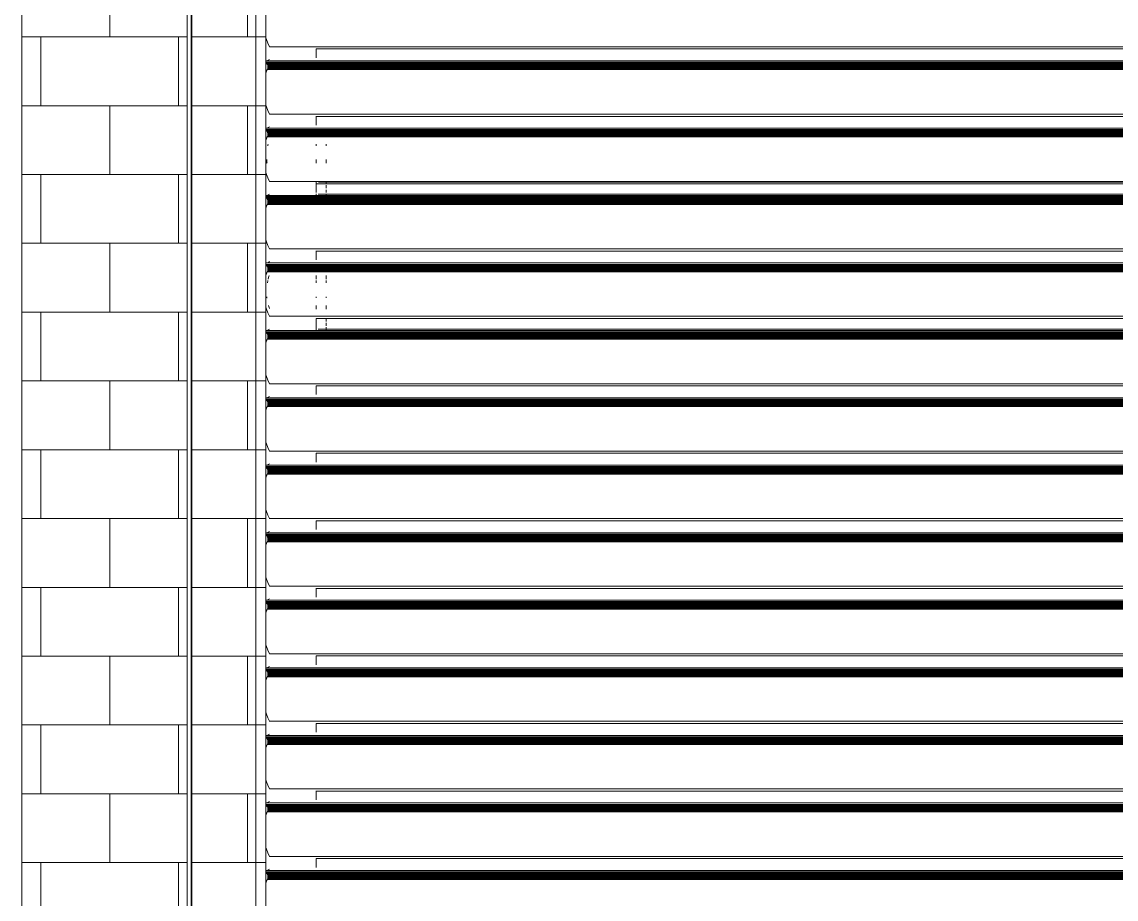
# Model space of a CAD drawing. Header units: inches. Extents: x 5914 to 162157, y -20538 to 282354.
# Drawn here: x 154145.45 to 154177.24, y -15977.06 to -15951.56 of the extents above; entities that cross this region are included whole.
import ezdxf

# ---------------------------------------------------------------- set-up
doc = ezdxf.new("R2010")
doc.units = ezdxf.units.IN
doc.header["$MEASUREMENT"] = 0
doc.layers.add('DOOR-WIN RA', color=3, linetype='Continuous', lineweight=20)
doc.layers.add('HATCH RA', color=8, linetype='Continuous', lineweight=5)

# ---------------------------------------------------------------- blocks, each defined once
blk = doc.blocks.new('TDG')
at = {"layer": 'HATCH RA', "transparency": 33554687}
h = blk.add_hatch(dxfattribs=at)
h.set_pattern_fill('AR-B816', color=256, scale=0.25)
h.paths.add_polyline_path([(158879.75, -15969.31), (158873.782, -15969.31), (158873.782, -15978.164), (158823.903, -15978.164), (158823.902, -16081.96), (158828.705, -16081.96), (158828.705, -15992.975), (158828.822, -15992.975), (158828.838, -15992.975), (158828.838, -16081.96), (158830.994, -16081.96), (158830.994, -16051.671), (158830.994, -16049.747), (158830.994, -16049.035), (158830.994, -16047.906), (158830.994, -16047.906), (158830.994, -16047.766), (158830.994, -16047.767), (158830.994, -16047.111), (158830.994, -16045.983), (158830.994, -16045.983), (158830.994, -16045.842), (158830.994, -16045.843), (158830.994, -16045.188), (158830.994, -16044.059), (158830.994, -16044.059), (158830.994, -16043.894), (158830.994, -16043.894), (158830.994, -16043.224), (158830.994, -16042.095), (158830.994, -16042.095), (158830.994, -16041.931), (158830.994, -16041.931), (158830.994, -16041.26), (158830.994, -16040.132), (158830.994, -16040.132), (158830.994, -16039.967), (158830.994, -16039.967), (158830.994, -16039.297), (158830.994, -16038.168), (158830.994, -16038.168), (158830.994, -16038.003), (158830.994, -16038.003), (158830.994, -16037.333), (158830.994, -16036.204), (158830.994, -16036.204), (158830.994, -16036.039), (158830.994, -16036.039), (158830.994, -16035.369), (158830.994, -16034.241), (158830.994, -16034.241), (158830.994, -16034.076), (158830.994, -16034.076), (158830.994, -16033.406), (158830.994, -16032.277), (158830.994, -16032.277), (158830.994, -16032.112), (158830.994, -16032.112), (158830.994, -16031.442), (158830.994, -16030.313), (158830.994, -16030.313), (158830.994, -16030.148), (158830.994, -16030.148), (158830.994, -16029.478), (158830.994, -16028.35), (158830.994, -16028.35), (158830.994, -16028.19), (158830.994, -16028.19), (158830.994, -16027.52), (158830.994, -16026.391), (158830.994, -16026.391), (158830.994, -16026.231), (158830.994, -16026.231), (158830.994, -16025.561), (158830.994, -16024.432), (158830.994, -16024.432), (158830.994, -16024.272), (158830.994, -16024.272), (158830.994, -16023.602), (158830.994, -16022.474), (158830.994, -16022.474), (158830.994, -16022.314), (158830.994, -16022.314), (158830.994, -16021.644), (158830.994, -16020.515), (158830.994, -16020.515), (158830.994, -16020.355), (158830.994, -16020.355), (158830.994, -16019.685), (158830.994, -16018.556), (158830.994, -16018.556), (158830.994, -16018.396), (158830.994, -16018.396), (158830.994, -16017.726), (158830.994, -16016.597), (158830.994, -16016.597), (158830.994, -16016.438), (158830.994, -16016.438), (158830.994, -16015.768), (158830.994, -16014.639), (158830.994, -16014.639), (158830.994, -16014.479), (158830.994, -16014.479), (158830.994, -16013.809), (158830.994, -16012.68), (158830.994, -16012.68), (158830.994, -16012.52), (158830.994, -16012.52), (158830.994, -16011.85), (158830.994, -16010.721), (158830.994, -16010.721), (158830.994, -16010.562), (158830.994, -16010.562), (158830.994, -16009.891), (158830.994, -16008.763), (158830.994, -16008.763), (158830.994, -16008.603), (158830.994, -16008.603), (158830.994, -16007.933), (158830.994, -16006.804), (158830.994, -16006.804), (158830.994, -16006.644), (158830.994, -16006.644), (158830.994, -16005.974), (158830.994, -16004.845), (158830.994, -16004.845), (158830.994, -16004.685), (158830.994, -16004.685), (158830.994, -16004.015), (158830.994, -16002.887), (158830.994, -16002.887), (158830.994, -16002.727), (158830.994, -16002.727), (158830.994, -16002.057), (158830.994, -16000.928), (158830.994, -16000.928), (158830.994, -16000.768), (158830.994, -16000.768), (158830.994, -16000.098), (158830.994, -15998.969), (158830.994, -15998.969), (158830.994, -15998.809), (158830.994, -15998.809), (158830.994, -15998.139), (158830.994, -15997.011), (158830.994, -15997.011), (158830.994, -15996.851), (158830.994, -15996.851), (158830.994, -15996.181), (158830.994, -15995.052), (158830.994, -15995.052), (158830.994, -15994.892), (158830.994, -15994.892), (158830.994, -15994.222), (158830.994, -15993.093), (158830.994, -15993.093), (158830.994, -15992.953), (158831.016, -15993), (158873.782, -15993), (158873.782, -15993.003), (158873.782, -15993.019), (158873.782, -15993.036), (158873.782, -15993.054), (158873.782, -15993.074), (158873.782, -15993.093), (158873.782, -15993.113), (158873.782, -15993.133), (158873.782, -15993.153), (158873.782, -15993.172), (158873.782, -15993.19), (158873.782, -15994.483), (158873.782, -15994.892), (158873.782, -15995.013), (158873.782, -15995.032), (158873.782, -15995.052), (158873.782, -15995.072), (158873.782, -15995.092), (158873.782, -15995.111), (158873.782, -15995.13), (158873.782, -15995.149), (158873.782, -15996.442), (158873.782, -15996.507), (158873.782, -15996.851), (158873.782, -15996.972), (158873.782, -15996.991), (158873.782, -15997.011), (158873.782, -15997.031), (158873.782, -15997.05), (158873.782, -15997.07), (158873.782, -15997.089), (158873.782, -15997.107), (158873.782, -15998.4), (158873.782, -15998.466), (158873.782, -15998.809), (158873.782, -15998.931), (158873.782, -15998.95), (158873.782, -15998.969), (158873.782, -15998.989), (158873.782, -15999.009), (158873.782, -15999.029), (158873.782, -15999.048), (158873.782, -15999.066), (158873.782, -16000.359), (158873.782, -16000.425), (158873.782, -16000.768), (158873.782, -16000.889), (158873.782, -16000.908), (158873.782, -16000.928), (158873.782, -16000.948), (158873.782, -16000.968), (158873.782, -16000.987), (158873.782, -16001.006), (158873.782, -16001.025), (158873.782, -16002.318), (158873.782, -16002.383), (158873.782, -16002.727), (158873.782, -16002.848), (158873.782, -16002.867), (158873.782, -16002.887), (158873.782, -16002.907), (158873.782, -16002.926), (158873.782, -16002.946), (158873.782, -16002.965), (158873.782, -16002.983), (158873.782, -16004.277), (158873.782, -16004.685), (158873.782, -16004.807), (158873.782, -16004.826), (158873.782, -16004.845), (158873.782, -16004.865), (158873.782, -16004.885), (158873.782, -16004.905), (158873.782, -16004.924), (158873.782, -16004.942), (158873.782, -16006.235), (158873.782, -16006.644), (158873.782, -16006.765), (158873.782, -16006.784), (158873.782, -16006.804), (158873.782, -16006.824), (158873.782, -16006.844), (158873.782, -16006.863), (158873.782, -16006.882), (158873.782, -16006.901), (158873.782, -16008.194), (158873.782, -16008.603), (158873.782, -16008.724), (158873.782, -16008.743), (158873.782, -16008.763), (158873.782, -16008.783), (158873.782, -16008.803), (158873.782, -16008.822), (158873.782, -16008.841), (158873.782, -16008.859), (158873.782, -16010.153), (158873.782, -16010.218), (158873.782, -16010.562), (158873.782, -16010.683), (158873.782, -16010.702), (158873.782, -16010.721), (158873.782, -16010.741), (158873.782, -16010.761), (158873.782, -16010.781), (158873.782, -16010.8), (158873.782, -16010.818), (158873.782, -16012.111), (158873.782, -16012.177), (158873.782, -16012.52), (158873.782, -16012.641), (158873.782, -16012.66), (158873.782, -16012.68), (158873.782, -16012.7), (158873.782, -16012.72), (158873.782, -16012.739), (158873.782, -16012.758), (158873.782, -16012.777), (158873.782, -16014.07), (158873.782, -16014.479), (158873.782, -16014.6), (158873.782, -16014.619), (158873.782, -16014.639), (158873.782, -16014.659), (158873.782, -16014.679), (158873.782, -16014.698), (158873.782, -16014.717), (158873.782, -16014.735), (158873.782, -16016.029), (158873.782, -16016.094), (158873.782, -16016.438), (158873.782, -16016.559), (158873.782, -16016.578), (158873.782, -16016.597), (158873.782, -16016.617), (158873.782, -16016.637), (158873.782, -16016.657), (158873.782, -16016.676), (158873.782, -16016.694), (158873.782, -16017.987), (158873.782, -16018.053), (158873.782, -16018.396), (158873.782, -16018.517), (158873.782, -16018.536), (158873.782, -16018.556), (158873.782, -16018.576), (158873.782, -16018.596), (158873.782, -16018.616), (158873.782, -16018.635), (158873.782, -16018.653), (158873.782, -16019.946), (158873.782, -16020.011), (158873.782, -16020.355), (158873.782, -16020.397), (158873.782, -16020.422), (158873.782, -16020.424), (158873.782, -16020.44), (158873.782, -16020.458), (158873.782, -16020.475), (158873.782, -16020.476), (158873.782, -16020.478), (158873.782, -16020.495), (158873.782, -16020.515), (158873.782, -16020.536), (158873.782, -16020.555), (158873.782, -16020.565), (158873.782, -16020.574), (158873.782, -16020.593), (158873.782, -16020.611), (158873.782, -16021.905), (158873.782, -16021.926), (158873.782, -16021.97), (158873.782, -16022.277), (158873.782, -16022.383), (158873.782, -16022.399), (158873.782, -16022.416), (158873.782, -16022.435), (158873.782, -16022.454), (158873.782, -16022.474), (158873.782, -16022.493), (158873.782, -16022.513), (158873.782, -16022.533), (158873.782, -16022.552), (158873.782, -16022.57), (158873.782, -16023.863), (158873.782, -16024.272), (158873.782, -16024.314), (158873.782, -16024.339), (158873.782, -16024.342), (158873.782, -16024.358), (158873.782, -16024.472), (158873.782, -16024.482), (158873.782, -16024.492), (158873.782, -16024.511), (158873.782, -16024.529), (158873.782, -16025.822), (158873.782, -16025.888), (158873.782, -16026.194), (158873.782, -16026.3), (158873.782, -16026.316), (158873.782, -16026.334), (158873.782, -16026.352), (158873.782, -16026.371), (158873.782, -16026.391), (158873.782, -16026.411), (158873.782, -16026.431), (158873.782, -16026.45), (158873.782, -16026.469), (158873.782, -16026.487), (158873.782, -16027.781), (158873.782, -16027.846), (158873.782, -16028.19), (158873.782, -16028.311), (158873.782, -16028.33), (158873.782, -16028.35), (158873.782, -16028.369), (158873.782, -16028.389), (158873.782, -16028.409), (158873.782, -16028.428), (158873.782, -16028.446), (158873.782, -16029.739), (158873.782, -16029.805), (158873.782, -16030.148), (158873.782, -16030.256), (158873.782, -16030.274), (158873.782, -16030.294), (158873.782, -16030.313), (158873.782, -16030.333), (158873.782, -16030.353), (158873.782, -16030.373), (158873.782, -16030.392), (158873.782, -16030.41), (158873.782, -16031.703), (158873.782, -16031.769), (158873.782, -16032.112), (158873.782, -16032.22), (158873.782, -16032.238), (158873.782, -16032.257), (158873.782, -16032.277), (158873.782, -16032.297), (158873.782, -16032.317), (158873.782, -16032.336), (158873.782, -16032.355), (158873.782, -16032.374), (158873.782, -16033.667), (158873.782, -16034.076), (158873.782, -16034.183), (158873.782, -16034.202), (158873.782, -16034.221), (158873.782, -16034.241), (158873.782, -16034.261), (158873.782, -16034.28), (158873.782, -16034.3), (158873.782, -16034.319), (158873.782, -16034.337), (158873.782, -16035.63), (158873.782, -16036.039), (158873.782, -16036.147), (158873.782, -16036.166), (158873.782, -16036.185), (158873.782, -16036.204), (158873.782, -16036.224), (158873.782, -16036.244), (158873.782, -16036.264), (158873.782, -16036.283), (158873.782, -16036.301), (158873.782, -16037.594), (158873.782, -16038.003), (158873.782, -16038.111), (158873.782, -16038.129), (158873.782, -16038.148), (158873.782, -16038.168), (158873.782, -16038.188), (158873.782, -16038.208), (158873.782, -16038.227), (158873.782, -16038.246), (158873.782, -16038.265), (158873.782, -16039.558), (158873.782, -16039.623), (158873.782, -16039.967), (158873.782, -16040.075), (158873.782, -16040.093), (158873.782, -16040.112), (158873.782, -16040.132), (158873.782, -16040.152), (158873.782, -16040.172), (158873.782, -16040.191), (158873.782, -16040.21), (158873.782, -16040.228), (158873.782, -16041.522), (158873.782, -16041.587), (158873.782, -16041.931), (158873.782, -16042.038), (158873.782, -16042.057), (158873.782, -16042.076), (158873.782, -16042.095), (158873.782, -16042.115), (158873.782, -16042.135), (158873.782, -16042.155), (158873.782, -16042.174), (158873.782, -16042.192), (158873.782, -16043.485), (158873.782, -16043.551), (158873.782, -16043.894), (158873.782, -16044.002), (158873.782, -16044.02), (158873.782, -16044.039), (158873.782, -16044.059), (158873.782, -16044.079), (158873.782, -16044.099), (158873.782, -16044.119), (158873.782, -16044.138), (158873.782, -16044.156), (158873.782, -16045.449), (158873.782, -16045.514), (158873.782, -16045.858), (158873.782, -16045.963), (158873.782, -16045.983), (158873.782, -16046.003), (158873.782, -16046.023), (158873.782, -16046.042), (158873.782, -16046.061), (158873.782, -16046.079), (158873.782, -16047.373), (158873.782, -16047.438), (158873.782, -16047.782), (158873.782, -16047.887), (158873.782, -16047.906), (158873.782, -16047.926), (158873.782, -16047.946), (158873.782, -16047.966), (158873.782, -16047.985), (158873.782, -16048.003), (158873.782, -16049.296), (158873.782, -16049.362), (158873.782, -16049.705), (158873.782, -16049.747), (158873.782, -16050.495), (158873.782, -16050.565), (158873.782, -16050.758), (158873.782, -16050.874), (158873.782, -16051.067), (158873.782, -16051.078), (158873.782, -16051.09), (158873.782, -16051.1), (158873.782, -16051.139), (158873.782, -16051.671), (158873.782, -16075.96), (158873.782, -16081.96), (158879.75, -16081.96)])
h.paths.add_polyline_path([(158824.526, -15978.319), (158824.525, -15992.975), (158824.292, -15992.975), (158824.292, -15978.319)], flags=16)
at = {"layer": 'DOOR-WIN RA'}
for p, q in [((158823.902, -16081.96), (158823.903, -15978.164)), ((158828.705, -15992.975), (158828.705, -16081.96)), ((158828.822, -15992.975), (158828.822, -16081.96)), ((158828.838, -15992.975), (158828.838, -16081.96)), ((158830.695, -16081.96), (158830.695, -15992.975)), ((158830.994, -16017.726), (158830.994, -16016.804)), ((158831.01, -16017.78), (158830.994, -16017.726)), ((158830.994, -16018.396), (158830.994, -16017.726)), ((158831.048, -16017.885), (158831.01, -16017.78)), ((158831.094, -16017.987), (158831.048, -16017.885)), ((158831.096, -16017.989), (158831.094, -16017.987)), ((158873.782, -16017.987), (158831.094, -16017.987)), ((158832.448, -16018.307), (158832.448, -16018.048)), ((158873.782, -16018.053), (158832.453, -16018.053)), ((158831.036, -16018.389), (158831.003, -16018.396)), ((158831.081, -16018.369), (158831.036, -16018.389)), ((158831.096, -16018.358), (158831.081, -16018.369)), ((158831.003, -16018.396), (158830.994, -16018.396)), ((158830.994, -16018.438), (158830.994, -16018.396)), ((158830.994, -16018.438), (158873.782, -16018.438)), ((158830.994, -16018.453), (158830.994, -16018.438)), ((158831.006, -16018.463), (158830.994, -16018.453)), ((158830.995, -16018.758), (158830.994, -16018.453)), ((158830.995, -16018.758), (158831.03, -16018.653)), ((158873.782, -16018.396), (158831.003, -16018.396)), ((158831.008, -16018.465), (158831.006, -16018.463)), ((158873.782, -16018.463), (158831.006, -16018.463)), ((158831.022, -16018.482), (158831.008, -16018.465)), ((158873.782, -16018.465), (158831.008, -16018.465)), ((158831.032, -16018.499), (158831.022, -16018.482)), ((158873.782, -16018.482), (158831.022, -16018.482)), ((158831.03, -16018.653), (158831.039, -16018.635)), ((158873.782, -16018.653), (158831.03, -16018.653)), ((158831.041, -16018.517), (158831.032, -16018.499)), ((158873.782, -16018.499), (158831.032, -16018.499)), ((158831.039, -16018.635), (158831.046, -16018.616)), ((158873.782, -16018.635), (158831.039, -16018.635)), ((158831.047, -16018.536), (158831.041, -16018.517)), ((158873.782, -16018.517), (158831.041, -16018.517)), ((158831.046, -16018.616), (158831.05, -16018.596)), ((158873.782, -16018.616), (158831.046, -16018.616)), ((158831.051, -16018.556), (158831.047, -16018.536)), ((158873.782, -16018.536), (158831.047, -16018.536)), ((158831.05, -16018.596), (158831.052, -16018.576)), ((158873.782, -16018.596), (158831.05, -16018.596)), ((158831.052, -16018.576), (158831.051, -16018.556)), ((158873.782, -16018.556), (158831.051, -16018.556)), ((158873.782, -16018.576), (158831.052, -16018.576)), ((158830.994, -16018.763), (158830.995, -16018.758)), ((158830.994, -16019.685), (158830.994, -16018.763)), ((158831.01, -16019.739), (158830.994, -16019.685)), ((158830.994, -16020.355), (158830.994, -16019.685)), ((158831.048, -16019.844), (158831.01, -16019.739)), ((158831.094, -16019.946), (158831.048, -16019.844)), ((158831.096, -16019.948), (158831.094, -16019.946)), ((158873.782, -16019.946), (158831.094, -16019.946)), ((158832.448, -16020.265), (158832.448, -16020.007)), ((158873.782, -16020.011), (158832.453, -16020.011)), ((158831.003, -16020.355), (158830.994, -16020.355)), ((158830.994, -16020.397), (158830.994, -16020.355)), ((158830.994, -16020.411), (158830.994, -16020.397)), ((158830.994, -16020.397), (158832.448, -16020.397)), ((158831.006, -16020.422), (158830.994, -16020.411)), ((158830.995, -16020.717), (158830.994, -16020.411)), ((158830.995, -16020.717), (158831.03, -16020.611)), ((158831.036, -16020.347), (158831.003, -16020.355)), ((158873.782, -16020.355), (158831.003, -16020.355)), ((158831.008, -16020.424), (158831.006, -16020.422)), ((158832.448, -16020.422), (158831.006, -16020.422)), ((158831.022, -16020.44), (158831.008, -16020.424)), ((158832.448, -16020.424), (158831.008, -16020.424)), ((158831.032, -16020.458), (158831.022, -16020.44)), ((158832.448, -16020.44), (158831.022, -16020.44)), ((158831.03, -16020.611), (158831.039, -16020.593)), ((158832.448, -16020.611), (158831.03, -16020.611)), ((158831.041, -16020.476), (158831.032, -16020.458)), ((158832.448, -16020.458), (158831.032, -16020.458)), ((158831.081, -16020.327), (158831.036, -16020.347)), ((158831.039, -16020.593), (158831.046, -16020.574)), ((158831.039, -16020.593), (158832.448, -16020.593)), ((158832.448, -16020.475), (158831.041, -16020.476)), ((158831.047, -16020.495), (158831.041, -16020.476)), ((158831.046, -16020.574), (158831.05, -16020.555)), ((158832.448, -16020.574), (158831.046, -16020.574)), ((158831.051, -16020.515), (158831.047, -16020.495)), ((158832.448, -16020.495), (158831.047, -16020.495)), ((158831.05, -16020.555), (158831.052, -16020.535)), ((158832.448, -16020.555), (158831.05, -16020.555)), ((158831.052, -16020.535), (158831.051, -16020.515)), ((158832.448, -16020.515), (158831.051, -16020.515)), ((158832.448, -16020.536), (158831.052, -16020.535)), ((158831.096, -16020.317), (158831.081, -16020.327)), ((158832.448, -16020.478), (158831.947, -16020.478)), ((158832.448, -16020.565), (158832.053, -16020.565)), ((158832.448, -16020.422), (158832.448, -16020.397)), ((158832.448, -16020.397), (158832.747, -16020.397)), ((158832.747, -16020.422), (158832.448, -16020.422)), ((158832.448, -16020.424), (158832.448, -16020.422)), ((158832.747, -16020.424), (158832.448, -16020.424)), ((158832.448, -16020.44), (158832.448, -16020.424)), ((158832.747, -16020.44), (158832.448, -16020.44)), ((158832.448, -16020.458), (158832.448, -16020.44)), ((158832.747, -16020.458), (158832.448, -16020.458)), ((158832.448, -16020.475), (158832.448, -16020.458)), ((158832.747, -16020.476), (158832.448, -16020.475)), ((158832.448, -16020.478), (158832.448, -16020.475)), ((158832.448, -16020.495), (158832.448, -16020.478)), ((158832.747, -16020.478), (158832.448, -16020.478)), ((158832.747, -16020.495), (158832.448, -16020.495)), ((158832.448, -16020.536), (158832.448, -16020.515)), ((158832.747, -16020.515), (158832.448, -16020.515)), ((158832.747, -16020.536), (158832.448, -16020.536)), ((158832.448, -16020.555), (158832.448, -16020.536)), ((158832.747, -16020.555), (158832.448, -16020.555)), ((158832.448, -16020.565), (158832.448, -16020.555)), ((158832.747, -16020.565), (158832.448, -16020.565)), ((158832.448, -16020.574), (158832.448, -16020.565)), ((158832.747, -16020.574), (158832.448, -16020.574)), ((158832.448, -16020.593), (158832.448, -16020.574)), ((158832.448, -16020.611), (158832.448, -16020.593)), ((158832.747, -16020.593), (158832.448, -16020.593)), ((158832.747, -16020.611), (158832.448, -16020.611)), ((158832.747, -16020.397), (158873.782, -16020.397)), ((158832.747, -16020.422), (158832.747, -16020.397)), ((158873.782, -16020.422), (158832.747, -16020.422)), ((158832.747, -16020.424), (158832.747, -16020.422)), ((158873.782, -16020.424), (158832.747, -16020.424)), ((158832.747, -16020.44), (158832.747, -16020.424)), ((158873.782, -16020.44), (158832.747, -16020.44)), ((158832.747, -16020.458), (158832.747, -16020.44)), ((158873.782, -16020.458), (158832.747, -16020.458)), ((158832.747, -16020.476), (158832.747, -16020.458)), ((158873.782, -16020.475), (158832.747, -16020.476)), ((158832.747, -16020.478), (158832.747, -16020.476)), ((158873.782, -16020.476), (158832.747, -16020.476)), ((158832.747, -16020.495), (158832.747, -16020.478)), ((158873.782, -16020.478), (158832.747, -16020.478)), ((158873.782, -16020.495), (158832.747, -16020.495)), ((158832.747, -16020.536), (158832.747, -16020.515)), ((158873.782, -16020.515), (158832.747, -16020.515)), ((158873.782, -16020.536), (158832.747, -16020.536)), ((158832.747, -16020.555), (158832.747, -16020.536)), ((158873.782, -16020.555), (158832.747, -16020.555)), ((158832.747, -16020.565), (158832.747, -16020.555)), ((158873.782, -16020.565), (158832.747, -16020.565)), ((158832.747, -16020.574), (158832.747, -16020.565)), ((158873.782, -16020.574), (158832.747, -16020.574)), ((158832.747, -16020.593), (158832.747, -16020.574)), ((158832.747, -16020.611), (158832.747, -16020.593)), ((158873.782, -16020.593), (158832.747, -16020.593)), ((158873.782, -16020.611), (158832.747, -16020.611)), ((158830.994, -16020.721), (158830.995, -16020.717)), ((158830.994, -16021.644), (158830.994, -16020.721)), ((158831.046, -16020.871), (158831.052, -16020.84)), ((158831.052, -16020.84), (158831.056, -16020.824)), ((158832.448, -16020.871), (158832.448, -16020.824)), ((158832.747, -16020.871), (158832.747, -16020.824)), ((158831.016, -16021.263), (158831.024, -16021.365)), ((158831.026, -16021.373), (158831.024, -16021.365)), ((158832.448, -16021.373), (158832.448, -16021.263)), ((158832.747, -16021.373), (158832.747, -16021.263)), ((158831.01, -16021.698), (158830.994, -16021.644)), ((158830.994, -16022.314), (158830.994, -16021.644)), ((158831.048, -16021.802), (158831.01, -16021.698)), ((158831.094, -16021.905), (158831.048, -16021.802)), ((158831.096, -16021.907), (158831.094, -16021.905)), ((158832.448, -16021.905), (158831.094, -16021.905)), ((158832.448, -16022.224), (158832.448, -16021.905)), ((158832.747, -16021.905), (158832.448, -16021.905)), ((158832.747, -16021.97), (158832.453, -16021.97)), ((158832.747, -16021.926), (158832.522, -16021.926)), ((158832.747, -16021.926), (158832.747, -16021.905)), ((158873.782, -16021.905), (158832.747, -16021.905)), ((158832.747, -16021.97), (158832.747, -16021.926)), ((158873.782, -16021.926), (158832.747, -16021.926)), ((158873.782, -16021.97), (158832.747, -16021.97)), ((158832.747, -16022.098), (158832.747, -16022.01)), ((158832.747, -16022.225), (158832.747, -16022.143)), ((158831.003, -16022.314), (158830.994, -16022.314)), ((158831.003, -16022.314), (158830.994, -16022.316)), ((158830.994, -16022.316), (158830.994, -16022.314)), ((158830.994, -16022.32), (158830.994, -16022.316)), ((158832.448, -16022.32), (158830.994, -16022.32)), ((158830.994, -16022.355), (158830.994, -16022.32)), ((158830.994, -16022.37), (158830.994, -16022.355)), ((158830.994, -16022.355), (158832.448, -16022.355)), ((158831.006, -16022.38), (158830.994, -16022.37)), ((158830.995, -16022.676), (158830.994, -16022.37)), ((158831.036, -16022.306), (158831.003, -16022.314)), ((158832.448, -16022.314), (158831.003, -16022.314)), ((158831.008, -16022.383), (158831.006, -16022.38)), ((158873.782, -16022.38), (158831.006, -16022.38)), ((158831.022, -16022.399), (158831.008, -16022.383)), ((158873.782, -16022.383), (158831.008, -16022.383)), ((158831.032, -16022.416), (158831.022, -16022.399)), ((158873.782, -16022.399), (158831.022, -16022.399)), ((158831.041, -16022.435), (158831.032, -16022.416)), ((158873.782, -16022.416), (158831.032, -16022.416)), ((158831.081, -16022.286), (158831.036, -16022.306)), ((158831.047, -16022.454), (158831.041, -16022.435)), ((158873.782, -16022.435), (158831.041, -16022.435)), ((158831.046, -16022.533), (158831.05, -16022.513)), ((158831.051, -16022.474), (158831.047, -16022.454)), ((158873.782, -16022.454), (158831.047, -16022.454)), ((158831.05, -16022.513), (158831.052, -16022.493)), ((158873.782, -16022.513), (158831.05, -16022.513)), ((158831.052, -16022.493), (158831.051, -16022.474)), ((158873.782, -16022.474), (158831.051, -16022.474)), ((158873.782, -16022.493), (158831.052, -16022.493)), ((158831.096, -16022.275), (158831.081, -16022.286)), ((158832.448, -16022.314), (158832.448, -16022.259)), ((158832.448, -16022.32), (158832.448, -16022.314)), ((158832.747, -16022.314), (158832.448, -16022.314)), ((158832.448, -16022.355), (158832.448, -16022.32)), ((158832.747, -16022.32), (158832.448, -16022.32)), ((158832.747, -16022.355), (158832.448, -16022.355)), ((158832.747, -16022.277), (158832.51, -16022.277)), ((158832.747, -16022.277), (158832.747, -16022.259)), ((158873.782, -16022.277), (158832.747, -16022.277)), ((158832.747, -16022.314), (158832.747, -16022.277)), ((158832.747, -16022.32), (158832.747, -16022.314)), ((158873.782, -16022.314), (158832.747, -16022.314)), ((158832.747, -16022.355), (158832.747, -16022.32)), ((158873.782, -16022.32), (158832.747, -16022.32)), ((158873.782, -16022.355), (158832.747, -16022.355)), ((158830.994, -16022.68), (158830.995, -16022.676)), ((158830.994, -16023.602), (158830.994, -16022.68)), ((158830.995, -16022.676), (158831.03, -16022.57)), ((158831.03, -16022.57), (158831.039, -16022.552)), ((158873.782, -16022.57), (158831.03, -16022.57)), ((158831.039, -16022.552), (158831.046, -16022.533)), ((158873.782, -16022.552), (158831.039, -16022.552)), ((158873.782, -16022.533), (158831.046, -16022.533)), ((158831.01, -16023.656), (158830.994, -16023.602)), ((158830.994, -16024.272), (158830.994, -16023.602)), ((158831.048, -16023.761), (158831.01, -16023.656)), ((158831.094, -16023.863), (158831.048, -16023.761)), ((158831.096, -16023.865), (158831.094, -16023.863)), ((158873.782, -16023.863), (158831.094, -16023.863)), ((158832.448, -16024.183), (158832.448, -16023.924)), ((158873.782, -16023.929), (158832.453, -16023.929)), ((158831.003, -16024.272), (158830.994, -16024.272)), ((158830.994, -16024.314), (158830.994, -16024.272)), ((158830.994, -16024.329), (158830.994, -16024.314)), ((158830.994, -16024.314), (158832.448, -16024.314)), ((158831.006, -16024.339), (158830.994, -16024.329)), ((158830.995, -16024.634), (158830.994, -16024.329)), ((158831.036, -16024.265), (158831.003, -16024.272)), ((158873.782, -16024.272), (158831.003, -16024.272)), ((158831.008, -16024.342), (158831.006, -16024.339)), ((158832.448, -16024.339), (158831.006, -16024.339)), ((158831.022, -16024.358), (158831.008, -16024.342)), ((158832.448, -16024.342), (158831.008, -16024.342)), ((158831.032, -16024.375), (158831.022, -16024.358)), ((158832.448, -16024.358), (158831.022, -16024.358)), ((158831.041, -16024.393), (158831.032, -16024.375)), ((158832.448, -16024.375), (158831.032, -16024.375)), ((158831.081, -16024.245), (158831.036, -16024.265)), ((158831.925, -16024.392), (158831.041, -16024.393)), ((158831.047, -16024.413), (158831.041, -16024.393)), ((158831.051, -16024.432), (158831.047, -16024.413)), ((158832.448, -16024.413), (158831.047, -16024.413)), ((158831.052, -16024.452), (158831.051, -16024.432)), ((158832.448, -16024.432), (158831.051, -16024.432)), ((158831.096, -16024.234), (158831.081, -16024.245)), ((158832.448, -16024.393), (158831.925, -16024.392)), ((158832.448, -16024.395), (158831.947, -16024.395)), ((158832.448, -16024.424), (158832.071, -16024.424)), ((158832.448, -16024.339), (158832.448, -16024.314)), ((158832.448, -16024.314), (158832.747, -16024.314)), ((158832.448, -16024.342), (158832.448, -16024.339)), ((158832.747, -16024.339), (158832.448, -16024.339)), ((158832.448, -16024.358), (158832.448, -16024.342)), ((158832.747, -16024.342), (158832.448, -16024.342)), ((158832.747, -16024.358), (158832.448, -16024.358)), ((158832.747, -16024.375), (158832.448, -16024.375)), ((158832.448, -16024.393), (158832.448, -16024.375)), ((158832.747, -16024.393), (158832.448, -16024.393)), ((158832.448, -16024.395), (158832.448, -16024.393)), ((158832.747, -16024.395), (158832.448, -16024.395)), ((158832.448, -16024.413), (158832.448, -16024.395)), ((158832.747, -16024.413), (158832.448, -16024.413)), ((158832.448, -16024.424), (158832.448, -16024.413)), ((158832.747, -16024.424), (158832.448, -16024.424)), ((158832.448, -16024.432), (158832.448, -16024.424)), ((158832.747, -16024.432), (158832.448, -16024.432)), ((158832.448, -16024.453), (158832.448, -16024.432)), ((158832.747, -16024.339), (158832.747, -16024.314)), ((158832.747, -16024.314), (158873.782, -16024.314)), ((158832.747, -16024.342), (158832.747, -16024.339)), ((158873.782, -16024.339), (158832.747, -16024.339)), ((158832.747, -16024.358), (158832.747, -16024.342)), ((158873.782, -16024.342), (158832.747, -16024.342)), ((158873.782, -16024.358), (158832.747, -16024.358)), ((158873.782, -16024.375), (158832.747, -16024.375)), ((158832.747, -16024.393), (158832.747, -16024.375)), ((158873.782, -16024.392), (158832.747, -16024.393)), ((158873.782, -16024.393), (158832.747, -16024.393)), ((158832.747, -16024.395), (158832.747, -16024.393)), ((158873.782, -16024.395), (158832.747, -16024.395)), ((158832.747, -16024.413), (158832.747, -16024.395)), ((158873.782, -16024.413), (158832.747, -16024.413)), ((158832.747, -16024.424), (158832.747, -16024.413)), ((158873.782, -16024.424), (158832.747, -16024.424)), ((158832.747, -16024.432), (158832.747, -16024.424)), ((158873.782, -16024.432), (158832.747, -16024.432)), ((158832.747, -16024.453), (158832.747, -16024.432)), ((158830.994, -16024.639), (158830.995, -16024.634)), ((158830.994, -16025.561), (158830.994, -16024.639)), ((158830.995, -16024.634), (158831.03, -16024.529)), ((158831.03, -16024.529), (158831.039, -16024.511)), ((158832.448, -16024.529), (158831.03, -16024.529)), ((158831.039, -16024.511), (158831.046, -16024.492)), ((158831.039, -16024.511), (158832.448, -16024.511)), ((158831.046, -16024.492), (158831.05, -16024.472)), ((158832.448, -16024.492), (158831.046, -16024.492)), ((158831.05, -16024.472), (158831.052, -16024.452)), ((158832.448, -16024.472), (158831.05, -16024.472)), ((158832.448, -16024.453), (158831.052, -16024.452)), ((158831.056, -16024.742), (158831.079, -16024.655)), ((158831.079, -16024.655), (158831.086, -16024.634)), ((158832.448, -16024.482), (158832.053, -16024.482)), ((158832.747, -16024.453), (158832.448, -16024.453)), ((158832.448, -16024.472), (158832.448, -16024.453)), ((158832.747, -16024.472), (158832.448, -16024.472)), ((158832.448, -16024.482), (158832.448, -16024.472)), ((158832.747, -16024.482), (158832.448, -16024.482)), ((158832.448, -16024.492), (158832.448, -16024.482)), ((158832.747, -16024.492), (158832.448, -16024.492)), ((158832.448, -16024.529), (158832.448, -16024.511)), ((158832.747, -16024.511), (158832.448, -16024.511)), ((158832.747, -16024.529), (158832.448, -16024.529)), ((158832.448, -16024.742), (158832.448, -16024.634)), ((158832.747, -16024.472), (158832.747, -16024.453)), ((158873.782, -16024.453), (158832.747, -16024.453)), ((158832.747, -16024.482), (158832.747, -16024.472)), ((158873.782, -16024.472), (158832.747, -16024.472)), ((158832.747, -16024.492), (158832.747, -16024.482)), ((158873.782, -16024.482), (158832.747, -16024.482)), ((158873.782, -16024.492), (158832.747, -16024.492)), ((158832.747, -16024.529), (158832.747, -16024.511)), ((158873.782, -16024.511), (158832.747, -16024.511)), ((158873.782, -16024.529), (158832.747, -16024.529)), ((158832.747, -16024.742), (158832.747, -16024.634)), ((158831.034, -16024.851), (158831.045, -16024.794)), ((158831.045, -16024.793), (158831.046, -16024.786)), ((158831.045, -16024.794), (158831.045, -16024.793)), ((158832.448, -16024.851), (158832.448, -16024.786)), ((158832.747, -16024.851), (158832.747, -16024.786)), ((158831.024, -16025.282), (158831.022, -16025.255)), ((158831.026, -16025.291), (158831.024, -16025.282)), ((158832.448, -16025.291), (158832.448, -16025.255)), ((158832.747, -16025.291), (158832.747, -16025.255)), ((158831.01, -16025.615), (158830.994, -16025.561)), ((158830.994, -16026.231), (158830.994, -16025.561)), ((158831.048, -16025.72), (158831.01, -16025.615)), ((158831.093, -16025.593), (158831.069, -16025.508)), ((158831.096, -16025.6), (158831.093, -16025.593)), ((158832.448, -16025.615), (158832.448, -16025.508)), ((158832.747, -16025.614), (158832.747, -16025.508)), ((158831.094, -16025.822), (158831.048, -16025.72)), ((158831.096, -16025.824), (158831.094, -16025.822)), ((158873.782, -16025.822), (158831.094, -16025.822)), ((158832.448, -16026.141), (158832.448, -16025.883)), ((158832.747, -16025.888), (158832.453, -16025.888)), ((158832.747, -16025.971), (158832.747, -16025.888)), ((158873.782, -16025.888), (158832.747, -16025.888)), ((158832.747, -16026.103), (158832.747, -16026.016)), ((158831.003, -16026.231), (158830.994, -16026.231)), ((158830.994, -16026.273), (158830.994, -16026.231)), ((158830.994, -16026.273), (158873.782, -16026.273)), ((158830.994, -16026.287), (158830.994, -16026.273)), ((158831.006, -16026.298), (158830.994, -16026.287)), ((158830.995, -16026.593), (158830.994, -16026.287)), ((158831.036, -16026.223), (158831.003, -16026.231)), ((158832.448, -16026.231), (158831.003, -16026.231)), ((158831.008, -16026.3), (158831.006, -16026.298)), ((158873.782, -16026.298), (158831.006, -16026.298)), ((158831.022, -16026.316), (158831.008, -16026.3)), ((158873.782, -16026.3), (158831.008, -16026.3)), ((158831.032, -16026.334), (158831.022, -16026.316)), ((158873.782, -16026.316), (158831.022, -16026.316)), ((158831.041, -16026.352), (158831.032, -16026.334)), ((158873.782, -16026.334), (158831.032, -16026.334)), ((158831.081, -16026.203), (158831.036, -16026.223)), ((158831.096, -16026.193), (158831.081, -16026.203)), ((158832.448, -16026.231), (158832.448, -16026.141)), ((158832.747, -16026.231), (158832.448, -16026.231)), ((158832.747, -16026.194), (158832.51, -16026.194)), ((158832.747, -16026.194), (158832.747, -16026.142)), ((158832.747, -16026.231), (158832.747, -16026.194)), ((158873.782, -16026.194), (158832.747, -16026.194)), ((158873.782, -16026.231), (158832.747, -16026.231)), ((158830.994, -16026.597), (158830.995, -16026.593)), ((158830.994, -16027.52), (158830.994, -16026.597)), ((158830.995, -16026.593), (158831.03, -16026.487)), ((158831.03, -16026.487), (158831.039, -16026.469)), ((158873.782, -16026.487), (158831.03, -16026.487)), ((158831.039, -16026.469), (158831.046, -16026.45)), ((158873.782, -16026.469), (158831.039, -16026.469)), ((158831.047, -16026.371), (158831.041, -16026.352)), ((158873.782, -16026.352), (158831.041, -16026.352)), ((158831.046, -16026.45), (158831.05, -16026.431)), ((158873.782, -16026.45), (158831.046, -16026.45)), ((158831.051, -16026.391), (158831.047, -16026.371)), ((158873.782, -16026.371), (158831.047, -16026.371)), ((158831.05, -16026.431), (158831.052, -16026.411)), ((158873.782, -16026.431), (158831.05, -16026.431)), ((158831.052, -16026.411), (158831.051, -16026.391)), ((158873.782, -16026.391), (158831.051, -16026.391)), ((158873.782, -16026.411), (158831.052, -16026.411)), ((158831.01, -16027.574), (158830.994, -16027.52)), ((158830.994, -16028.19), (158830.994, -16027.52)), ((158831.048, -16027.678), (158831.01, -16027.574)), ((158831.094, -16027.781), (158831.048, -16027.678)), ((158831.096, -16027.783), (158831.094, -16027.781)), ((158873.782, -16027.781), (158831.094, -16027.781)), ((158832.448, -16028.1), (158832.448, -16027.841)), ((158873.782, -16027.846), (158832.453, -16027.846)), ((158831.003, -16028.19), (158830.994, -16028.19)), ((158830.994, -16028.231), (158830.994, -16028.19)), ((158830.994, -16028.231), (158873.782, -16028.231)), ((158830.994, -16028.246), (158830.994, -16028.231)), ((158831.006, -16028.256), (158830.994, -16028.246)), ((158830.995, -16028.552), (158830.994, -16028.246)), ((158831.036, -16028.182), (158831.003, -16028.19)), ((158873.782, -16028.19), (158831.003, -16028.19)), ((158831.081, -16028.162), (158831.036, -16028.182)), ((158831.096, -16028.151), (158831.081, -16028.162)), ((158830.994, -16028.556), (158830.995, -16028.552)), ((158830.994, -16029.478), (158830.994, -16028.556)), ((158830.995, -16028.552), (158831.03, -16028.446)), ((158831.008, -16028.259), (158831.006, -16028.256)), ((158873.782, -16028.256), (158831.006, -16028.256)), ((158831.022, -16028.275), (158831.008, -16028.259)), ((158873.782, -16028.259), (158831.008, -16028.259)), ((158831.032, -16028.292), (158831.022, -16028.275)), ((158873.782, -16028.275), (158831.022, -16028.275)), ((158831.03, -16028.446), (158831.039, -16028.428)), ((158873.782, -16028.446), (158831.03, -16028.446)), ((158831.041, -16028.311), (158831.032, -16028.292)), ((158873.782, -16028.292), (158831.032, -16028.292)), ((158831.039, -16028.428), (158831.046, -16028.409)), ((158873.782, -16028.428), (158831.039, -16028.428)), ((158831.047, -16028.33), (158831.041, -16028.311)), ((158873.782, -16028.311), (158831.041, -16028.311)), ((158831.046, -16028.409), (158831.05, -16028.389)), ((158873.782, -16028.409), (158831.046, -16028.409)), ((158831.051, -16028.35), (158831.047, -16028.33)), ((158873.782, -16028.33), (158831.047, -16028.33)), ((158831.05, -16028.389), (158831.052, -16028.369)), ((158873.782, -16028.389), (158831.05, -16028.389)), ((158831.052, -16028.369), (158831.051, -16028.35)), ((158873.782, -16028.35), (158831.051, -16028.35)), ((158873.782, -16028.369), (158831.052, -16028.369)), ((158831.01, -16029.532), (158830.994, -16029.478)), ((158830.994, -16030.148), (158830.994, -16029.478)), ((158831.048, -16029.637), (158831.01, -16029.532)), ((158831.094, -16029.739), (158831.048, -16029.637)), ((158831.096, -16029.741), (158831.094, -16029.739)), ((158873.782, -16029.739), (158831.094, -16029.739)), ((158832.448, -16030.059), (158832.448, -16029.8)), ((158873.782, -16029.805), (158832.453, -16029.805)), ((158831.003, -16030.148), (158830.994, -16030.148)), ((158830.994, -16030.19), (158830.994, -16030.148)), ((158831.036, -16030.141), (158831.003, -16030.148)), ((158873.782, -16030.148), (158831.003, -16030.148)), ((158831.081, -16030.121), (158831.036, -16030.141)), ((158831.096, -16030.11), (158831.081, -16030.121)), ((158830.994, -16030.195), (158830.994, -16030.19)), ((158830.994, -16030.19), (158832.448, -16030.19)), ((158830.994, -16030.21), (158830.994, -16030.195)), ((158832.448, -16030.195), (158830.994, -16030.195)), ((158831.006, -16030.22), (158830.994, -16030.21)), ((158830.995, -16030.515), (158830.994, -16030.21)), ((158830.995, -16030.515), (158831.03, -16030.41)), ((158831.008, -16030.223), (158831.006, -16030.22)), ((158873.782, -16030.22), (158831.006, -16030.22)), ((158831.022, -16030.239), (158831.008, -16030.223)), ((158873.782, -16030.223), (158831.008, -16030.223)), ((158831.032, -16030.256), (158831.022, -16030.239)), ((158873.782, -16030.239), (158831.022, -16030.239)), ((158831.03, -16030.41), (158831.039, -16030.392)), ((158873.782, -16030.41), (158831.03, -16030.41)), ((158831.041, -16030.274), (158831.032, -16030.256)), ((158873.782, -16030.256), (158831.032, -16030.256)), ((158831.039, -16030.392), (158831.046, -16030.373)), ((158873.782, -16030.392), (158831.039, -16030.392)), ((158831.047, -16030.294), (158831.041, -16030.274)), ((158873.782, -16030.274), (158831.041, -16030.274)), ((158831.046, -16030.373), (158831.05, -16030.353)), ((158873.782, -16030.373), (158831.046, -16030.373)), ((158831.051, -16030.313), (158831.047, -16030.294)), ((158873.782, -16030.294), (158831.047, -16030.294)), ((158831.05, -16030.353), (158831.052, -16030.333)), ((158873.782, -16030.353), (158831.05, -16030.353)), ((158831.052, -16030.333), (158831.051, -16030.313)), ((158873.782, -16030.313), (158831.051, -16030.313)), ((158873.782, -16030.333), (158831.052, -16030.333)), ((158832.448, -16030.195), (158832.448, -16030.19)), ((158832.448, -16030.19), (158832.747, -16030.19)), ((158832.747, -16030.195), (158832.448, -16030.195)), ((158832.747, -16030.195), (158832.747, -16030.19)), ((158832.747, -16030.19), (158873.782, -16030.19)), ((158873.782, -16030.195), (158832.747, -16030.195)), ((158830.994, -16030.52), (158830.995, -16030.515)), ((158830.994, -16031.442), (158830.994, -16030.52)), ((158831.01, -16031.496), (158830.994, -16031.442)), ((158830.994, -16032.112), (158830.994, -16031.442)), ((158831.048, -16031.601), (158831.01, -16031.496)), ((158831.094, -16031.703), (158831.048, -16031.601)), ((158831.096, -16031.705), (158831.094, -16031.703)), ((158873.782, -16031.703), (158831.094, -16031.703)), ((158832.448, -16032.022), (158832.448, -16031.764)), ((158873.782, -16031.769), (158832.453, -16031.769)), ((158831.003, -16032.112), (158830.994, -16032.112)), ((158830.994, -16032.154), (158830.994, -16032.112)), ((158830.994, -16032.159), (158830.994, -16032.154)), ((158830.994, -16032.154), (158832.448, -16032.154)), ((158830.994, -16032.174), (158830.994, -16032.159)), ((158832.448, -16032.159), (158830.994, -16032.159)), ((158831.006, -16032.184), (158830.994, -16032.174)), ((158830.995, -16032.479), (158830.994, -16032.174)), ((158830.995, -16032.479), (158831.03, -16032.374)), ((158831.036, -16032.104), (158831.003, -16032.112)), ((158873.782, -16032.112), (158831.003, -16032.112)), ((158831.008, -16032.186), (158831.006, -16032.184)), ((158873.782, -16032.184), (158831.006, -16032.184)), ((158831.022, -16032.202), (158831.008, -16032.186)), ((158873.782, -16032.186), (158831.008, -16032.186)), ((158831.032, -16032.22), (158831.022, -16032.202)), ((158873.782, -16032.202), (158831.022, -16032.202)), ((158831.03, -16032.374), (158831.039, -16032.355)), ((158873.782, -16032.374), (158831.03, -16032.374)), ((158831.041, -16032.238), (158831.032, -16032.22)), ((158873.782, -16032.22), (158831.032, -16032.22)), ((158831.081, -16032.084), (158831.036, -16032.104)), ((158831.039, -16032.355), (158831.046, -16032.336)), ((158873.782, -16032.355), (158831.039, -16032.355)), ((158831.047, -16032.257), (158831.041, -16032.238)), ((158873.782, -16032.238), (158831.041, -16032.238)), ((158831.046, -16032.336), (158831.05, -16032.317)), ((158873.782, -16032.336), (158831.046, -16032.336)), ((158831.051, -16032.277), (158831.047, -16032.257)), ((158873.782, -16032.257), (158831.047, -16032.257)), ((158831.05, -16032.317), (158831.052, -16032.297)), ((158873.782, -16032.317), (158831.05, -16032.317)), ((158831.052, -16032.297), (158831.051, -16032.277)), ((158873.782, -16032.277), (158831.051, -16032.277)), ((158873.782, -16032.297), (158831.052, -16032.297)), ((158831.096, -16032.074), (158831.081, -16032.084)), ((158832.448, -16032.159), (158832.448, -16032.154)), ((158832.448, -16032.154), (158832.747, -16032.154)), ((158832.747, -16032.159), (158832.448, -16032.159)), ((158832.747, -16032.159), (158832.747, -16032.154)), ((158832.747, -16032.154), (158873.782, -16032.154)), ((158873.782, -16032.159), (158832.747, -16032.159)), ((158830.994, -16032.483), (158830.995, -16032.479)), ((158830.994, -16033.406), (158830.994, -16032.483)), ((158831.01, -16033.46), (158830.994, -16033.406)), ((158830.994, -16034.076), (158830.994, -16033.406)), ((158831.048, -16033.564), (158831.01, -16033.46)), ((158831.094, -16033.667), (158831.048, -16033.564)), ((158831.096, -16033.669), (158831.094, -16033.667)), ((158873.782, -16033.667), (158831.094, -16033.667)), ((158832.448, -16033.986), (158832.448, -16033.727)), ((158873.782, -16033.732), (158832.453, -16033.732)), ((158831.003, -16034.076), (158830.994, -16034.076)), ((158830.994, -16034.117), (158830.994, -16034.076)), ((158830.994, -16034.122), (158830.994, -16034.117)), ((158830.994, -16034.117), (158832.448, -16034.117)), ((158830.994, -16034.137), (158830.994, -16034.122)), ((158832.448, -16034.122), (158830.994, -16034.122)), ((158831.006, -16034.147), (158830.994, -16034.137)), ((158830.995, -16034.443), (158830.994, -16034.137)), ((158831.036, -16034.068), (158831.003, -16034.076)), ((158873.782, -16034.076), (158831.003, -16034.076)), ((158831.008, -16034.15), (158831.006, -16034.147)), ((158873.782, -16034.147), (158831.006, -16034.147)), ((158831.022, -16034.166), (158831.008, -16034.15)), ((158873.782, -16034.15), (158831.008, -16034.15)), ((158831.032, -16034.183), (158831.022, -16034.166)), ((158873.782, -16034.166), (158831.022, -16034.166)), ((158831.041, -16034.202), (158831.032, -16034.183)), ((158873.782, -16034.183), (158831.032, -16034.183)), ((158831.081, -16034.048), (158831.036, -16034.068)), ((158831.047, -16034.221), (158831.041, -16034.202)), ((158873.782, -16034.202), (158831.041, -16034.202)), ((158831.046, -16034.3), (158831.05, -16034.28)), ((158831.051, -16034.241), (158831.047, -16034.221)), ((158873.782, -16034.221), (158831.047, -16034.221)), ((158831.05, -16034.28), (158831.052, -16034.261)), ((158873.782, -16034.28), (158831.05, -16034.28)), ((158831.052, -16034.261), (158831.051, -16034.241)), ((158873.782, -16034.241), (158831.051, -16034.241)), ((158873.782, -16034.261), (158831.052, -16034.261)), ((158831.096, -16034.038), (158831.081, -16034.048)), ((158832.448, -16034.122), (158832.448, -16034.117)), ((158832.448, -16034.117), (158832.747, -16034.117)), ((158832.747, -16034.122), (158832.448, -16034.122)), ((158832.747, -16034.122), (158832.747, -16034.117)), ((158832.747, -16034.117), (158873.782, -16034.117)), ((158873.782, -16034.122), (158832.747, -16034.122)), ((158830.994, -16034.447), (158830.995, -16034.443)), ((158830.994, -16035.369), (158830.994, -16034.447)), ((158830.995, -16034.443), (158831.03, -16034.337)), ((158831.03, -16034.337), (158831.039, -16034.319)), ((158873.782, -16034.337), (158831.03, -16034.337)), ((158831.039, -16034.319), (158831.046, -16034.3)), ((158873.782, -16034.319), (158831.039, -16034.319)), ((158873.782, -16034.3), (158831.046, -16034.3)), ((158831.01, -16035.423), (158830.994, -16035.369)), ((158830.994, -16036.039), (158830.994, -16035.369)), ((158831.048, -16035.528), (158831.01, -16035.423)), ((158831.094, -16035.63), (158831.048, -16035.528)), ((158831.096, -16035.633), (158831.094, -16035.63)), ((158873.782, -16035.63), (158831.094, -16035.63)), ((158832.448, -16035.95), (158832.448, -16035.691)), ((158873.782, -16035.696), (158832.453, -16035.696)), ((158831.003, -16036.039), (158830.994, -16036.039)), ((158830.994, -16036.081), (158830.994, -16036.039)), ((158830.994, -16036.086), (158830.994, -16036.081)), ((158830.994, -16036.081), (158832.448, -16036.081)), ((158830.994, -16036.101), (158830.994, -16036.086)), ((158832.448, -16036.086), (158830.994, -16036.086)), ((158831.006, -16036.111), (158830.994, -16036.101)), ((158830.995, -16036.407), (158830.994, -16036.101)), ((158831.036, -16036.032), (158831.003, -16036.039)), ((158873.782, -16036.039), (158831.003, -16036.039)), ((158831.008, -16036.114), (158831.006, -16036.111)), ((158873.782, -16036.111), (158831.006, -16036.111)), ((158831.022, -16036.13), (158831.008, -16036.114)), ((158873.782, -16036.114), (158831.008, -16036.114)), ((158831.032, -16036.147), (158831.022, -16036.13)), ((158873.782, -16036.13), (158831.022, -16036.13)), ((158831.041, -16036.166), (158831.032, -16036.147)), ((158873.782, -16036.147), (158831.032, -16036.147)), ((158831.081, -16036.012), (158831.036, -16036.032)), ((158831.047, -16036.185), (158831.041, -16036.166)), ((158873.782, -16036.166), (158831.041, -16036.166)), ((158831.051, -16036.204), (158831.047, -16036.185)), ((158873.782, -16036.185), (158831.047, -16036.185)), ((158831.096, -16036.001), (158831.081, -16036.012)), ((158832.448, -16036.086), (158832.448, -16036.081)), ((158832.448, -16036.081), (158832.747, -16036.081)), ((158832.747, -16036.086), (158832.448, -16036.086)), ((158832.747, -16036.086), (158832.747, -16036.081)), ((158832.747, -16036.081), (158873.782, -16036.081)), ((158873.782, -16036.086), (158832.747, -16036.086)), ((158830.994, -16036.411), (158830.995, -16036.407)), ((158830.994, -16037.333), (158830.994, -16036.411)), ((158830.995, -16036.407), (158831.03, -16036.301)), ((158831.03, -16036.301), (158831.039, -16036.283)), ((158873.782, -16036.301), (158831.03, -16036.301)), ((158831.039, -16036.283), (158831.046, -16036.264)), ((158873.782, -16036.283), (158831.039, -16036.283)), ((158831.046, -16036.264), (158831.05, -16036.244)), ((158873.782, -16036.264), (158831.046, -16036.264)), ((158831.05, -16036.244), (158831.052, -16036.224)), ((158873.782, -16036.244), (158831.05, -16036.244)), ((158831.052, -16036.224), (158831.051, -16036.204)), ((158873.782, -16036.204), (158831.051, -16036.204)), ((158873.782, -16036.224), (158831.052, -16036.224)), ((158831.01, -16037.387), (158830.994, -16037.333)), ((158830.994, -16038.003), (158830.994, -16037.333)), ((158831.048, -16037.492), (158831.01, -16037.387)), ((158831.094, -16037.594), (158831.048, -16037.492)), ((158831.096, -16037.596), (158831.094, -16037.594)), ((158873.782, -16037.594), (158831.094, -16037.594)), ((158832.448, -16037.914), (158832.448, -16037.655)), ((158873.782, -16037.66), (158832.453, -16037.66)), ((158831.003, -16038.003), (158830.994, -16038.003)), ((158830.994, -16038.045), (158830.994, -16038.003)), ((158830.994, -16038.05), (158830.994, -16038.045)), ((158830.994, -16038.045), (158832.448, -16038.045)), ((158830.994, -16038.065), (158830.994, -16038.05)), ((158832.448, -16038.05), (158830.994, -16038.05)), ((158831.006, -16038.075), (158830.994, -16038.065)), ((158830.995, -16038.37), (158830.994, -16038.065)), ((158831.036, -16037.995), (158831.003, -16038.003)), ((158873.782, -16038.003), (158831.003, -16038.003)), ((158831.008, -16038.077), (158831.006, -16038.075)), ((158873.782, -16038.075), (158831.006, -16038.075)), ((158831.022, -16038.093), (158831.008, -16038.077)), ((158873.782, -16038.077), (158831.008, -16038.077)), ((158831.032, -16038.111), (158831.022, -16038.093)), ((158873.782, -16038.093), (158831.022, -16038.093)), ((158831.081, -16037.976), (158831.036, -16037.995)), ((158831.096, -16037.965), (158831.081, -16037.976)), ((158832.448, -16038.05), (158832.448, -16038.045)), ((158832.448, -16038.045), (158832.747, -16038.045)), ((158832.747, -16038.05), (158832.448, -16038.05)), ((158832.747, -16038.05), (158832.747, -16038.045)), ((158832.747, -16038.045), (158873.782, -16038.045)), ((158873.782, -16038.05), (158832.747, -16038.05)), ((158830.994, -16038.374), (158830.995, -16038.37)), ((158830.994, -16039.297), (158830.994, -16038.374)), ((158830.995, -16038.37), (158831.03, -16038.265)), ((158831.03, -16038.265), (158831.039, -16038.246)), ((158873.782, -16038.265), (158831.03, -16038.265)), ((158831.041, -16038.129), (158831.032, -16038.111)), ((158873.782, -16038.111), (158831.032, -16038.111)), ((158831.039, -16038.246), (158831.046, -16038.227)), ((158873.782, -16038.246), (158831.039, -16038.246)), ((158831.047, -16038.148), (158831.041, -16038.129)), ((158873.782, -16038.129), (158831.041, -16038.129)), ((158831.046, -16038.227), (158831.05, -16038.208)), ((158873.782, -16038.227), (158831.046, -16038.227)), ((158831.051, -16038.168), (158831.047, -16038.148)), ((158873.782, -16038.148), (158831.047, -16038.148)), ((158831.05, -16038.208), (158831.052, -16038.188)), ((158873.782, -16038.208), (158831.05, -16038.208)), ((158831.052, -16038.188), (158831.051, -16038.168)), ((158873.782, -16038.168), (158831.051, -16038.168)), ((158873.782, -16038.188), (158831.052, -16038.188)), ((158831.01, -16039.351), (158830.994, -16039.297)), ((158830.994, -16039.967), (158830.994, -16039.297)), ((158831.048, -16039.455), (158831.01, -16039.351)), ((158831.094, -16039.558), (158831.048, -16039.455)), ((158831.096, -16039.56), (158831.094, -16039.558)), ((158873.782, -16039.558), (158831.094, -16039.558)), ((158832.448, -16039.877), (158832.448, -16039.618)), ((158873.782, -16039.623), (158832.453, -16039.623)), ((158831.003, -16039.967), (158830.994, -16039.967)), ((158830.994, -16040.009), (158830.994, -16039.967)), ((158830.994, -16040.014), (158830.994, -16040.009)), ((158830.994, -16040.009), (158832.448, -16040.009)), ((158830.994, -16040.028), (158830.994, -16040.014)), ((158832.448, -16040.014), (158830.994, -16040.014)), ((158831.036, -16039.959), (158831.003, -16039.967)), ((158873.782, -16039.967), (158831.003, -16039.967)), ((158831.081, -16039.939), (158831.036, -16039.959)), ((158831.096, -16039.929), (158831.081, -16039.939)), ((158832.448, -16040.014), (158832.448, -16040.009)), ((158832.448, -16040.009), (158832.747, -16040.009)), ((158832.747, -16040.014), (158832.448, -16040.014)), ((158832.747, -16040.014), (158832.747, -16040.009)), ((158832.747, -16040.009), (158873.782, -16040.009)), ((158873.782, -16040.014), (158832.747, -16040.014)), ((158831.006, -16040.038), (158830.994, -16040.028)), ((158830.995, -16040.334), (158830.994, -16040.028)), ((158830.995, -16040.334), (158831.03, -16040.228)), ((158831.008, -16040.041), (158831.006, -16040.038)), ((158873.782, -16040.038), (158831.006, -16040.038)), ((158831.022, -16040.057), (158831.008, -16040.041)), ((158873.782, -16040.041), (158831.008, -16040.041)), ((158831.032, -16040.075), (158831.022, -16040.057)), ((158873.782, -16040.057), (158831.022, -16040.057)), ((158831.03, -16040.228), (158831.039, -16040.21)), ((158873.782, -16040.228), (158831.03, -16040.228)), ((158831.041, -16040.093), (158831.032, -16040.075)), ((158873.782, -16040.075), (158831.032, -16040.075)), ((158831.039, -16040.21), (158831.046, -16040.191)), ((158873.782, -16040.21), (158831.039, -16040.21)), ((158831.047, -16040.112), (158831.041, -16040.093)), ((158873.782, -16040.093), (158831.041, -16040.093)), ((158831.046, -16040.191), (158831.05, -16040.172)), ((158873.782, -16040.191), (158831.046, -16040.191)), ((158831.051, -16040.132), (158831.047, -16040.112)), ((158873.782, -16040.112), (158831.047, -16040.112)), ((158831.05, -16040.172), (158831.052, -16040.152)), ((158873.782, -16040.172), (158831.05, -16040.172)), ((158831.052, -16040.152), (158831.051, -16040.132)), ((158873.782, -16040.132), (158831.051, -16040.132)), ((158873.782, -16040.152), (158831.052, -16040.152)), ((158830.994, -16040.338), (158830.995, -16040.334)), ((158830.994, -16041.26), (158830.994, -16040.338)), ((158831.01, -16041.314), (158830.994, -16041.26)), ((158830.994, -16041.931), (158830.994, -16041.26)), ((158831.048, -16041.419), (158831.01, -16041.314)), ((158831.094, -16041.522), (158831.048, -16041.419)), ((158831.096, -16041.524), (158831.094, -16041.522)), ((158873.782, -16041.522), (158831.094, -16041.522)), ((158832.448, -16041.841), (158832.448, -16041.582)), ((158873.782, -16041.587), (158832.453, -16041.587)), ((158831.081, -16041.903), (158831.036, -16041.923)), ((158831.096, -16041.892), (158831.081, -16041.903)), ((158831.003, -16041.931), (158830.994, -16041.931)), ((158830.994, -16041.972), (158830.994, -16041.931)), ((158830.994, -16041.977), (158830.994, -16041.972)), ((158830.994, -16041.972), (158832.448, -16041.972)), ((158830.994, -16041.992), (158830.994, -16041.977)), ((158832.448, -16041.977), (158830.994, -16041.977)), ((158831.006, -16042.002), (158830.994, -16041.992)), ((158830.995, -16042.298), (158830.994, -16041.992)), ((158830.995, -16042.298), (158831.03, -16042.192)), ((158831.036, -16041.923), (158831.003, -16041.931)), ((158873.782, -16041.931), (158831.003, -16041.931)), ((158831.008, -16042.005), (158831.006, -16042.002)), ((158873.782, -16042.002), (158831.006, -16042.002)), ((158831.022, -16042.021), (158831.008, -16042.005)), ((158873.782, -16042.005), (158831.008, -16042.005)), ((158831.032, -16042.038), (158831.022, -16042.021)), ((158873.782, -16042.021), (158831.022, -16042.021)), ((158831.03, -16042.192), (158831.039, -16042.174)), ((158873.782, -16042.192), (158831.03, -16042.192)), ((158831.041, -16042.057), (158831.032, -16042.038)), ((158873.782, -16042.038), (158831.032, -16042.038)), ((158831.039, -16042.174), (158831.046, -16042.155)), ((158873.782, -16042.174), (158831.039, -16042.174)), ((158831.047, -16042.076), (158831.041, -16042.057)), ((158873.782, -16042.057), (158831.041, -16042.057)), ((158831.046, -16042.155), (158831.05, -16042.135)), ((158873.782, -16042.155), (158831.046, -16042.155)), ((158831.051, -16042.095), (158831.047, -16042.076)), ((158873.782, -16042.076), (158831.047, -16042.076)), ((158831.05, -16042.135), (158831.052, -16042.115)), ((158873.782, -16042.135), (158831.05, -16042.135)), ((158831.052, -16042.115), (158831.051, -16042.095)), ((158873.782, -16042.095), (158831.051, -16042.095)), ((158873.782, -16042.115), (158831.052, -16042.115)), ((158832.448, -16041.977), (158832.448, -16041.972)), ((158832.448, -16041.972), (158832.747, -16041.972)), ((158832.747, -16041.977), (158832.448, -16041.977)), ((158832.747, -16041.977), (158832.747, -16041.972)), ((158832.747, -16041.972), (158873.782, -16041.972)), ((158873.782, -16041.977), (158832.747, -16041.977)), ((158830.994, -16042.302), (158830.995, -16042.298)), ((158830.994, -16043.224), (158830.994, -16042.302))]:
    blk.add_line(p, q, dxfattribs=at)

msp = doc.modelspace()

# ---------------------------------------------------------------- block references
at = {"layer": 'HATCH RA'}
msp.add_blockref('TDG', (-4678.456, 65.703), dxfattribs=at)

doc.saveas('drawing.dxf')
